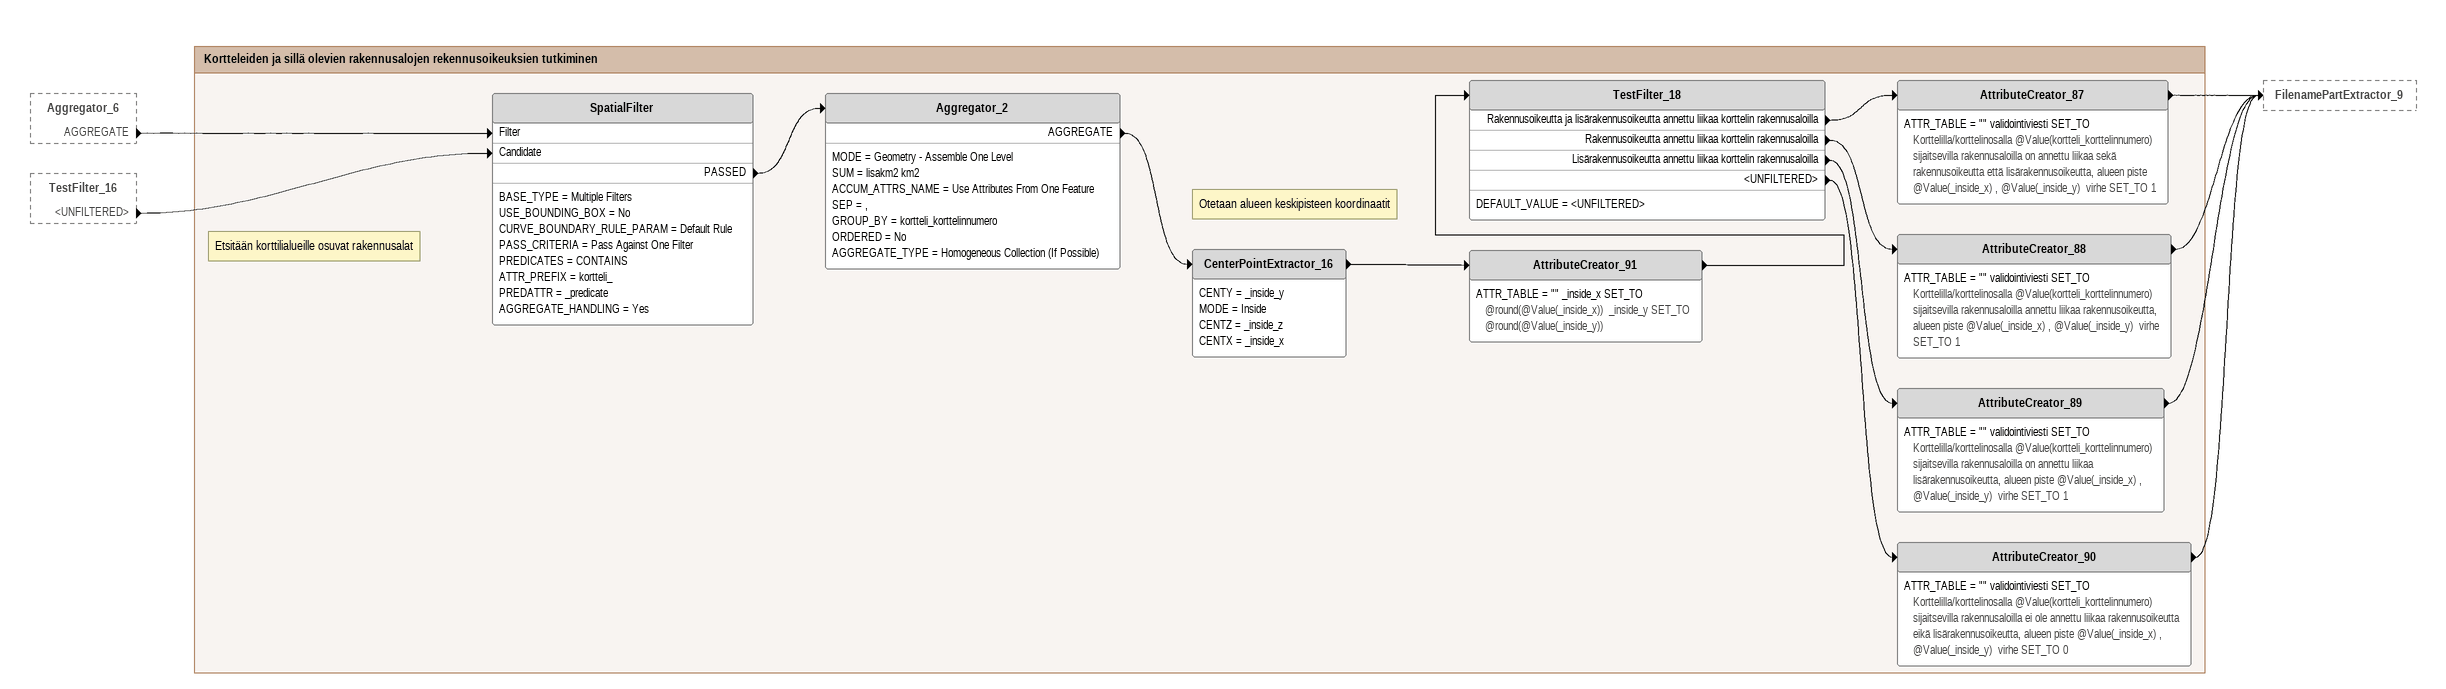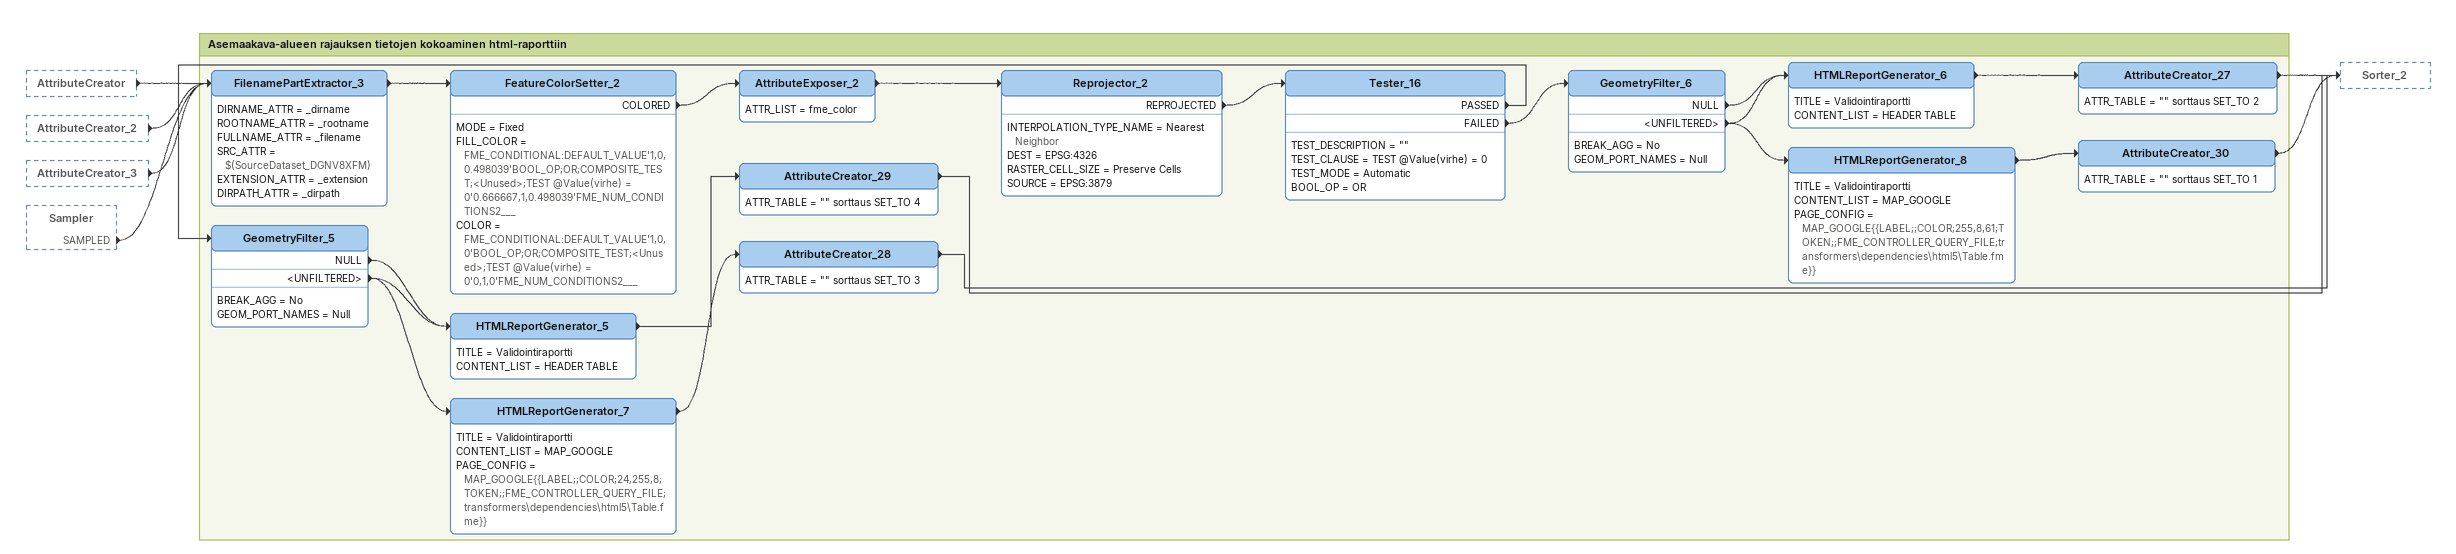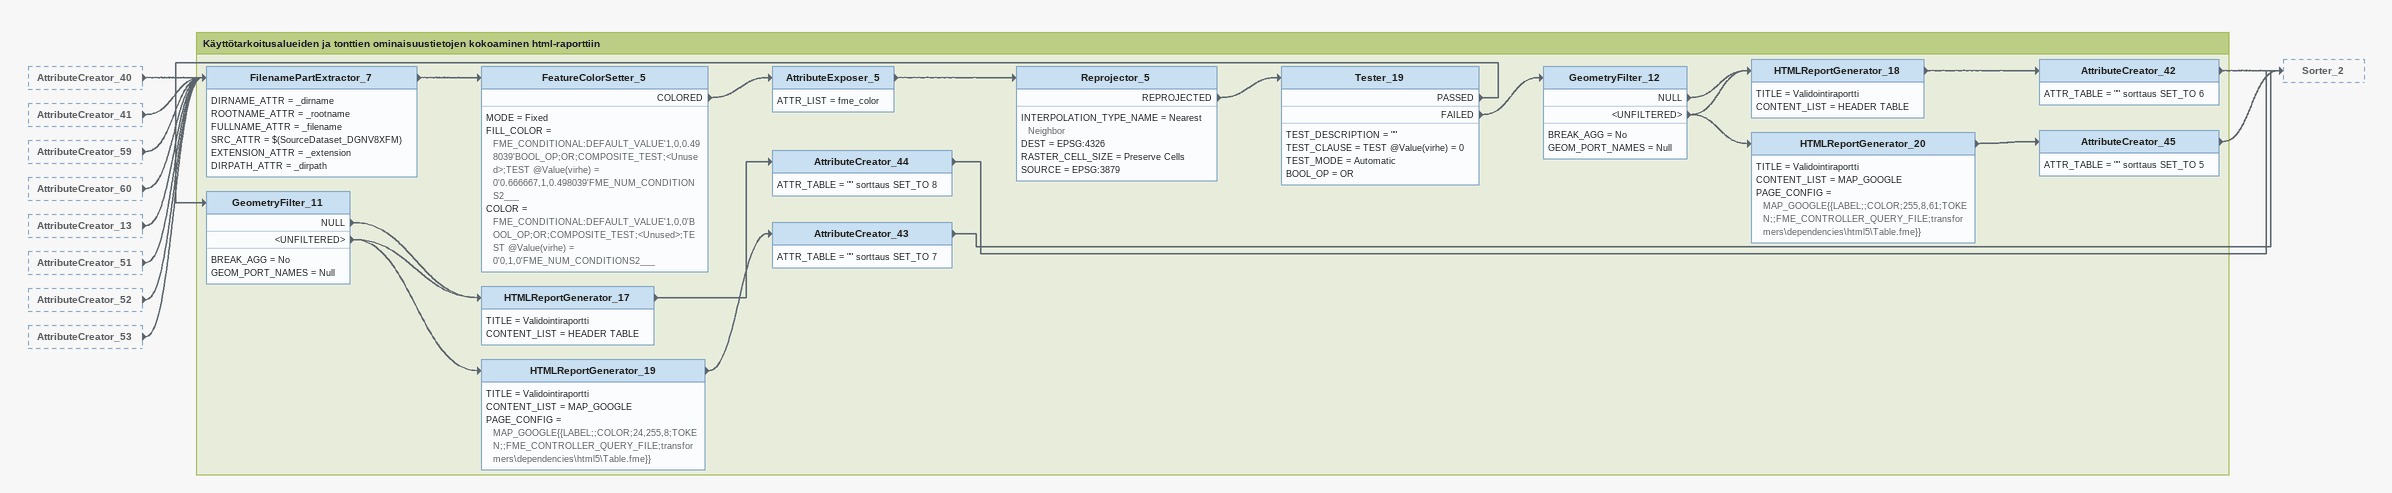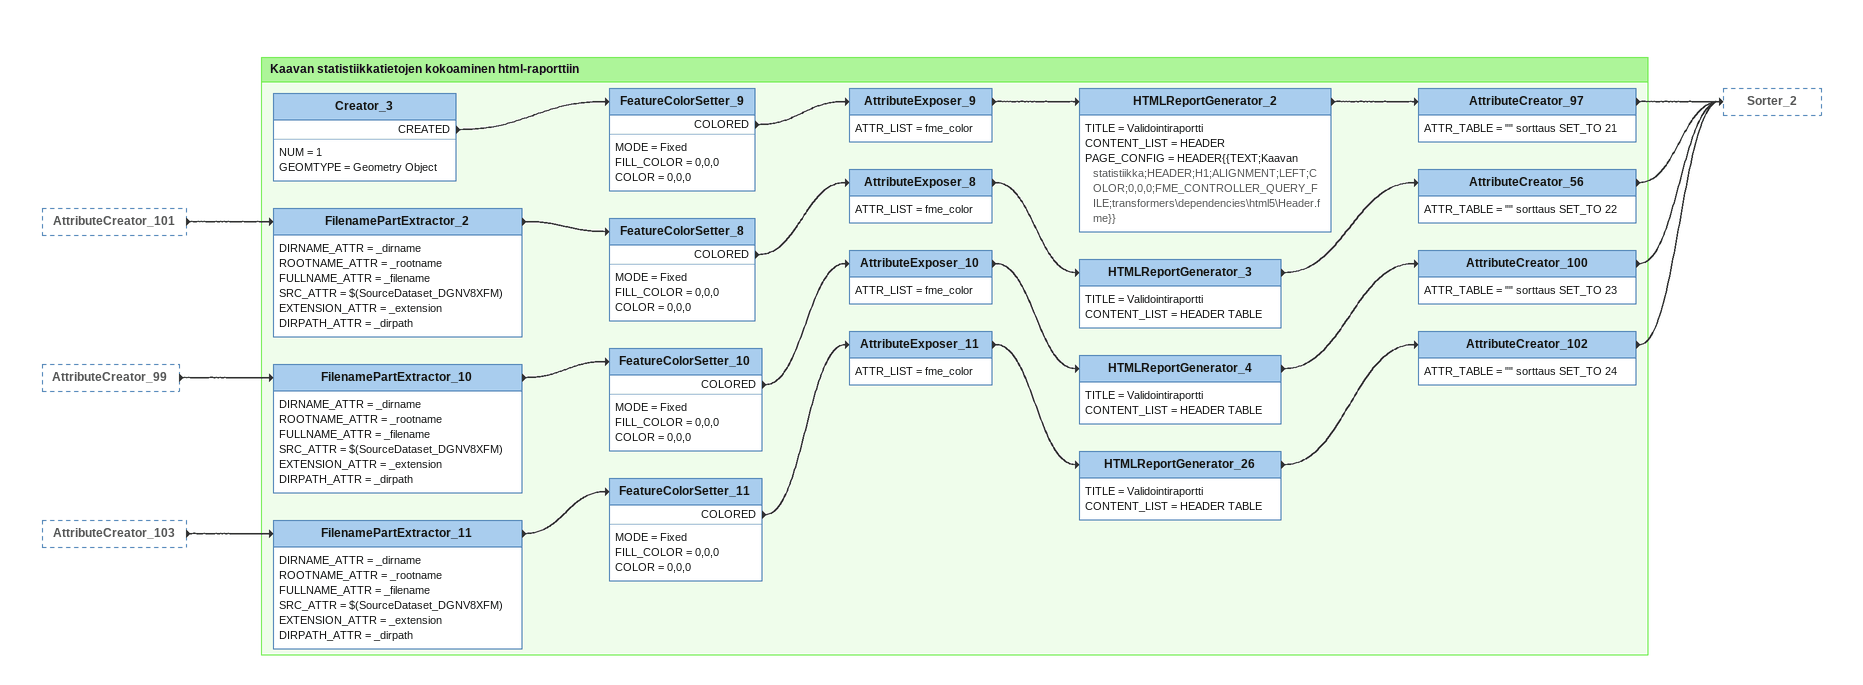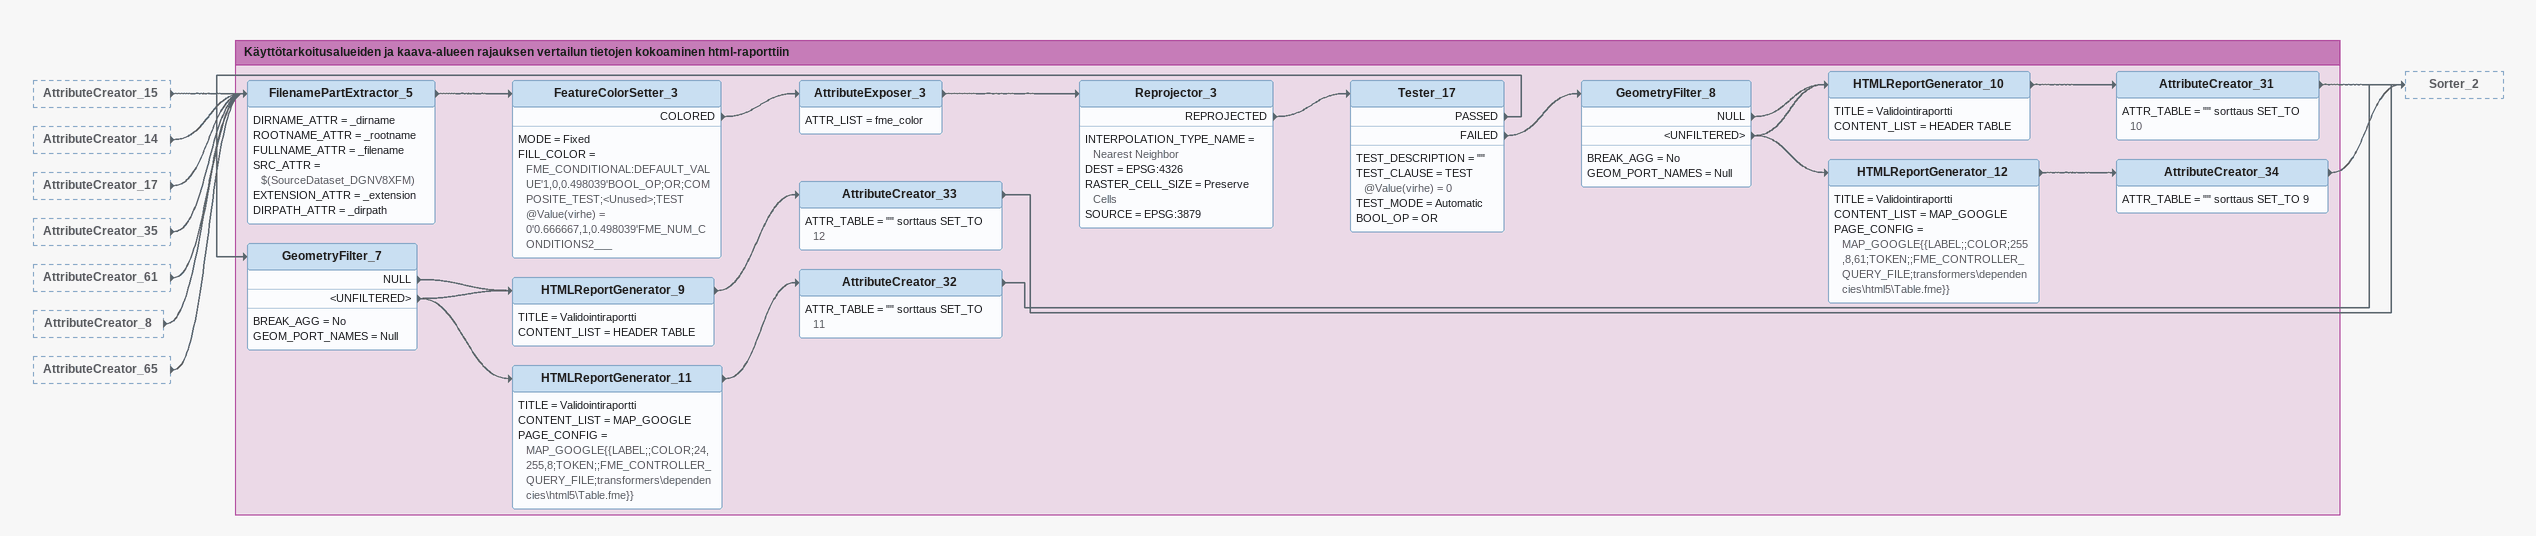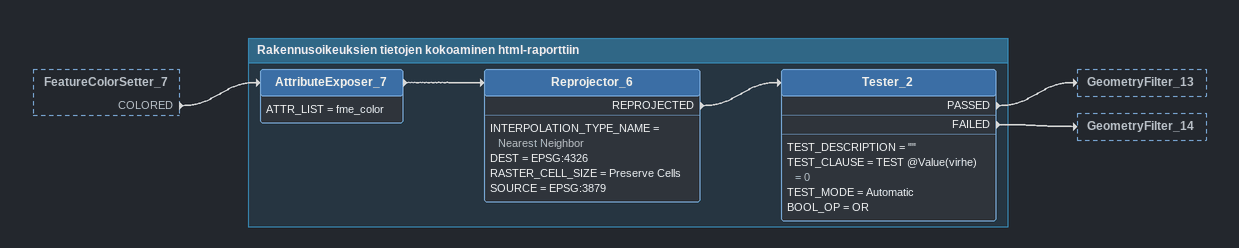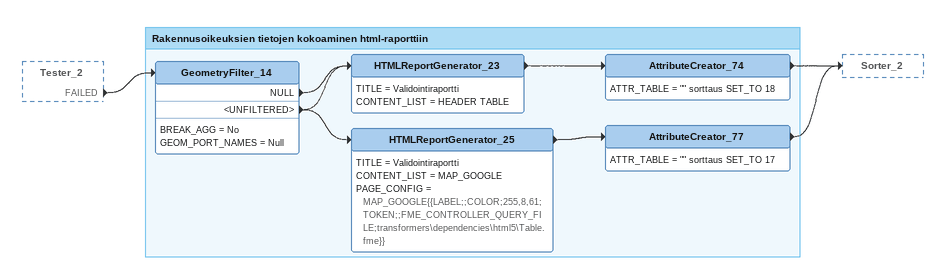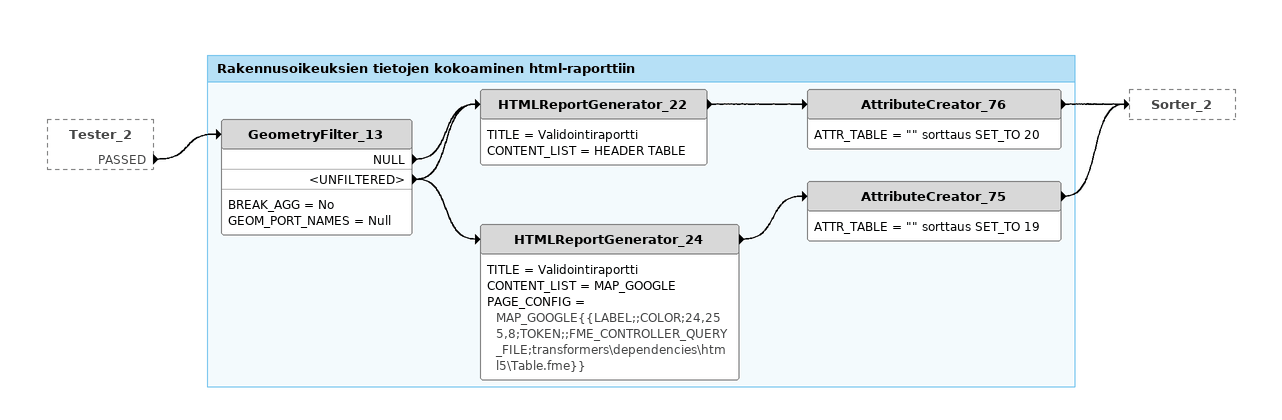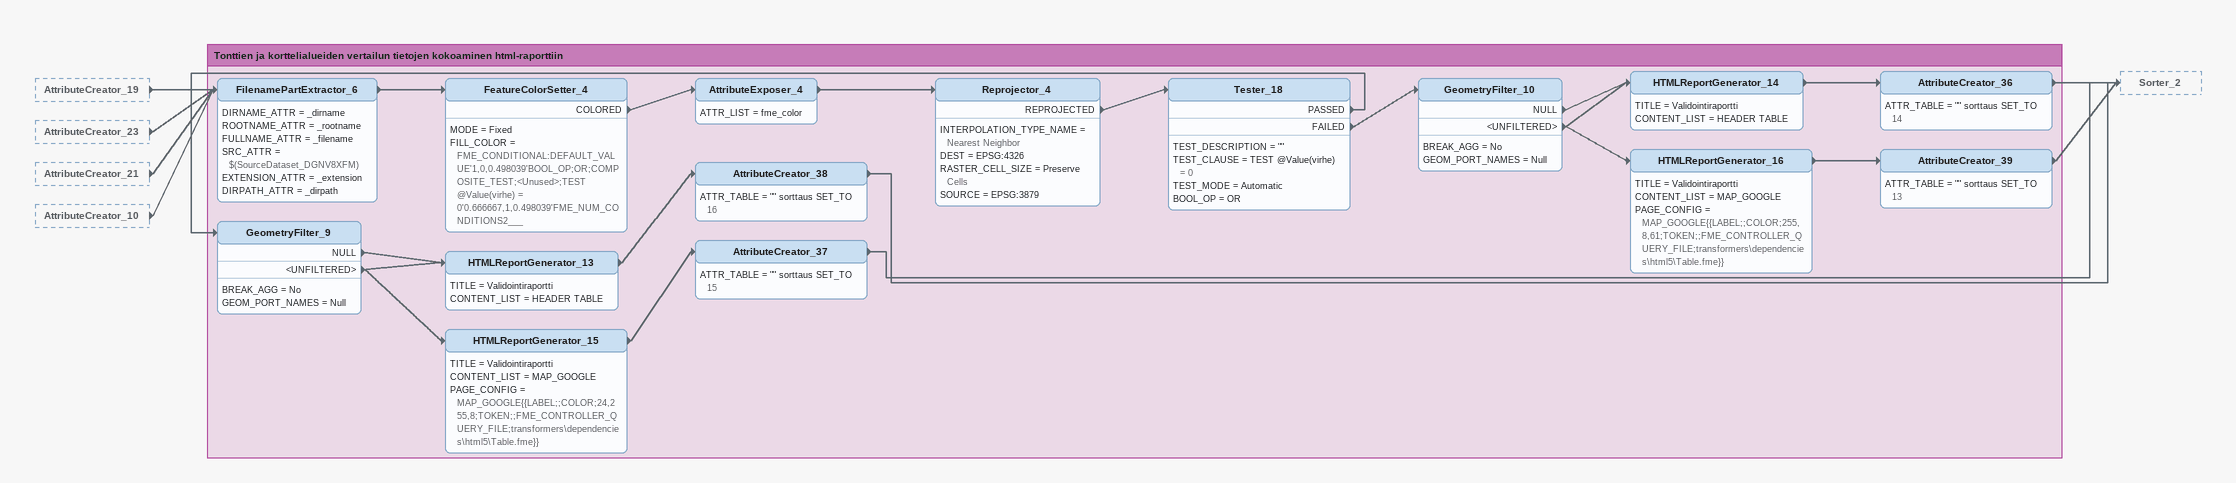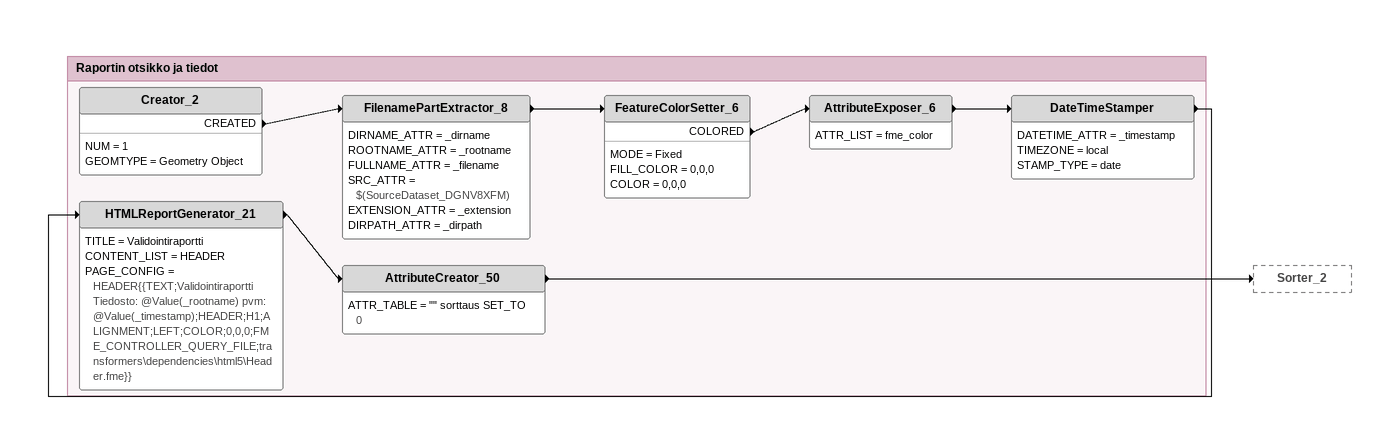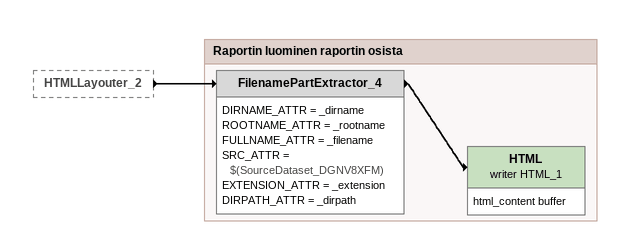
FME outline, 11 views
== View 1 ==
Aggregator_6 [outside]
    AGGREGATE -> SpatialFilter [Filter]
TestFilter_16 [outside]
    <UNFILTERED> -> SpatialFilter [Candidate]

Bookmark: Kortteleiden ja sillä olevien rakennusalojen rekennusoikeuksien tutkiminen
Note: Etsitään korttilialueille osuvat rakennusalat
SpatialFilter
    BASE_TYPE = Multiple Filters
    USE_BOUNDING_BOX = No
    CURVE_BOUNDARY_RULE_PARAM = Default Rule
    PASS_CRITERIA = Pass Against One Filter
    PREDICATES = CONTAINS
    ATTR_PREFIX = kortteli_
    PREDATTR = _predicate
    AGGREGATE_HANDLING = Yes
    PASSED -> Aggregator_2
Aggregator_2
    MODE = Geometry - Assemble One Level
    SUM = lisakm2 km2
    ACCUM_ATTRS_NAME = Use Attributes From One Feature
    SEP = ,
    GROUP_BY = kortteli_korttelinnumero
    ORDERED = No
    AGGREGATE_TYPE = Homogeneous Collection (If Possible)
    AGGREGATE -> CenterPointExtractor_16
Note: Otetaan alueen keskipisteen koordinaatit
CenterPointExtractor_16
    CENTY = _inside_y
    MODE = Inside
    CENTZ = _inside_z
    CENTX = _inside_x
    -> AttributeCreator_91
AttributeCreator_91
    ATTR_TABLE = "" _inside_x SET_TO @round(@Value(_inside_x))  _inside_y SET_TO @round(@Value(_inside_y))
    -> TestFilter_18
TestFilter_18
    DEFAULT_VALUE = <UNFILTERED>
    Rakennusoikeutta ja lisärakennusoikeutta annettu liikaa korttelin rakennusaloilla -> AttributeCreator_87
    Rakennusoikeutta annettu liikaa korttelin rakennusaloilla -> AttributeCreator_88
    Lisärakennusoikeutta annettu liikaa korttelin rakennusaloilla -> AttributeCreator_89
    <UNFILTERED> -> AttributeCreator_90
AttributeCreator_87
    ATTR_TABLE = "" validointiviesti SET_TO Korttelilla/korttelinosalla @Value(kortteli_korttelinnumero) sijaitsevilla rakennusaloilla on annettu liikaa sekä rakennusoikeutta että lisärakennusoikeutta, alueen piste @Value(_inside_x) , @Value(_inside_y)  virhe SET_TO 1
    -> FilenamePartExtractor_9
AttributeCreator_88
    ATTR_TABLE = "" validointiviesti SET_TO Korttelilla/korttelinosalla @Value(kortteli_korttelinnumero) sijaitsevilla rakennusaloilla annettu liikaa rakennusoikeutta, alueen piste @Value(_inside_x) , @Value(_inside_y)  virhe SET_TO 1
    -> FilenamePartExtractor_9
AttributeCreator_89
    ATTR_TABLE = "" validointiviesti SET_TO Korttelilla/korttelinosalla @Value(kortteli_korttelinnumero) sijaitsevilla rakennusaloilla on annettu liikaa lisärakennusoikeutta, alueen piste @Value(_inside_x) , @Value(_inside_y)  virhe SET_TO 1
    -> FilenamePartExtractor_9
AttributeCreator_90
    ATTR_TABLE = "" validointiviesti SET_TO Korttelilla/korttelinosalla @Value(kortteli_korttelinnumero) sijaitsevilla rakennusaloilla ei ole annettu liikaa rakennusoikeutta eikä lisärakennusoikeutta, alueen piste @Value(_inside_x) , @Value(_inside_y)  virhe SET_TO 0
    -> FilenamePartExtractor_9

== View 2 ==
AttributeCreator [outside]
    -> FilenamePartExtractor_3
AttributeCreator_2 [outside]
    -> FilenamePartExtractor_3
AttributeCreator_3 [outside]
    -> FilenamePartExtractor_3
Sampler [outside]
    SAMPLED -> FilenamePartExtractor_3

Bookmark: Asemaakava-alueen rajauksen tietojen kokoaminen html-raporttiin
FilenamePartExtractor_3
    DIRNAME_ATTR = _dirname
    ROOTNAME_ATTR = _rootname
    FULLNAME_ATTR = _filename
    SRC_ATTR = $(SourceDataset_DGNV8XFM)
    EXTENSION_ATTR = _extension
    DIRPATH_ATTR = _dirpath
    -> FeatureColorSetter_2
FeatureColorSetter_2
    MODE = Fixed
    FILL_COLOR = FME_CONDITIONAL:DEFAULT_VALUE'1,0,0.498039'BOOL_OP;OR;COMPOSITE_TEST;<Unused>;TEST @Value(virhe) = 0'0.666667,1,0.498039'FME_NUM_CONDITIONS2___
    COLOR = FME_CONDITIONAL:DEFAULT_VALUE'1,0,0'BOOL_OP;OR;COMPOSITE_TEST;<Unused>;TEST @Value(virhe) = 0'0,1,0'FME_NUM_CONDITIONS2___
    COLORED -> AttributeExposer_2
AttributeExposer_2
    ATTR_LIST = fme_color
    -> Reprojector_2
Reprojector_2
    INTERPOLATION_TYPE_NAME = Nearest Neighbor
    DEST = EPSG:4326
    RASTER_CELL_SIZE = Preserve Cells
    SOURCE = EPSG:3879
    REPROJECTED -> Tester_16
Tester_16
    TEST_DESCRIPTION = ""
    TEST_CLAUSE = TEST @Value(virhe) = 0
    TEST_MODE = Automatic
    BOOL_OP = OR
    PASSED -> GeometryFilter_5
    FAILED -> GeometryFilter_6
GeometryFilter_6
    BREAK_AGG = No
    GEOM_PORT_NAMES = Null
    NULL -> HTMLReportGenerator_6
    <UNFILTERED> -> HTMLReportGenerator_6
    <UNFILTERED> -> HTMLReportGenerator_8
HTMLReportGenerator_6
    TITLE = Validointiraportti
    CONTENT_LIST = HEADER TABLE
    -> AttributeCreator_27
AttributeCreator_27
    ATTR_TABLE = "" sorttaus SET_TO 2
    -> Sorter_2
HTMLReportGenerator_8
    TITLE = Validointiraportti
    CONTENT_LIST = MAP_GOOGLE
    PAGE_CONFIG = MAP_GOOGLE{{LABEL;;COLOR;255,8,61;TOKEN;;FME_CONTROLLER_QUERY_FILE;transformers\dependencies\html5\Table.fme}}
    -> AttributeCreator_30
AttributeCreator_30
    ATTR_TABLE = "" sorttaus SET_TO 1
    -> Sorter_2
GeometryFilter_5
    BREAK_AGG = No
    GEOM_PORT_NAMES = Null
    NULL -> HTMLReportGenerator_5
    <UNFILTERED> -> HTMLReportGenerator_5
    <UNFILTERED> -> HTMLReportGenerator_7
HTMLReportGenerator_5
    TITLE = Validointiraportti
    CONTENT_LIST = HEADER TABLE
    -> AttributeCreator_29
AttributeCreator_29
    ATTR_TABLE = "" sorttaus SET_TO 4
    -> Sorter_2
HTMLReportGenerator_7
    TITLE = Validointiraportti
    CONTENT_LIST = MAP_GOOGLE
    PAGE_CONFIG = MAP_GOOGLE{{LABEL;;COLOR;24,255,8;TOKEN;;FME_CONTROLLER_QUERY_FILE;transformers\dependencies\html5\Table.fme}}
    -> AttributeCreator_28
AttributeCreator_28
    ATTR_TABLE = "" sorttaus SET_TO 3
    -> Sorter_2

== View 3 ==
AttributeCreator_40 [outside]
    -> FilenamePartExtractor_7
AttributeCreator_41 [outside]
    -> FilenamePartExtractor_7
AttributeCreator_59 [outside]
    -> FilenamePartExtractor_7
AttributeCreator_60 [outside]
    -> FilenamePartExtractor_7
AttributeCreator_13 [outside]
    -> FilenamePartExtractor_7
AttributeCreator_51 [outside]
    -> FilenamePartExtractor_7
AttributeCreator_52 [outside]
    -> FilenamePartExtractor_7
AttributeCreator_53 [outside]
    -> FilenamePartExtractor_7

Bookmark: Käyttötarkoitusalueiden ja tonttien ominaisuustietojen kokoaminen html-raporttiin
FilenamePartExtractor_7
    DIRNAME_ATTR = _dirname
    ROOTNAME_ATTR = _rootname
    FULLNAME_ATTR = _filename
    SRC_ATTR = $(SourceDataset_DGNV8XFM)
    EXTENSION_ATTR = _extension
    DIRPATH_ATTR = _dirpath
    -> FeatureColorSetter_5
FeatureColorSetter_5
    MODE = Fixed
    FILL_COLOR = FME_CONDITIONAL:DEFAULT_VALUE'1,0,0.498039'BOOL_OP;OR;COMPOSITE_TEST;<Unused>;TEST @Value(virhe) = 0'0.666667,1,0.498039'FME_NUM_CONDITIONS2___
    COLOR = FME_CONDITIONAL:DEFAULT_VALUE'1,0,0'BOOL_OP;OR;COMPOSITE_TEST;<Unused>;TEST @Value(virhe) = 0'0,1,0'FME_NUM_CONDITIONS2___
    COLORED -> AttributeExposer_5
AttributeExposer_5
    ATTR_LIST = fme_color
    -> Reprojector_5
Reprojector_5
    INTERPOLATION_TYPE_NAME = Nearest Neighbor
    DEST = EPSG:4326
    RASTER_CELL_SIZE = Preserve Cells
    SOURCE = EPSG:3879
    REPROJECTED -> Tester_19
Tester_19
    TEST_DESCRIPTION = ""
    TEST_CLAUSE = TEST @Value(virhe) = 0
    TEST_MODE = Automatic
    BOOL_OP = OR
    PASSED -> GeometryFilter_11
    FAILED -> GeometryFilter_12
GeometryFilter_12
    BREAK_AGG = No
    GEOM_PORT_NAMES = Null
    NULL -> HTMLReportGenerator_18
    <UNFILTERED> -> HTMLReportGenerator_18
    <UNFILTERED> -> HTMLReportGenerator_20
HTMLReportGenerator_18
    TITLE = Validointiraportti
    CONTENT_LIST = HEADER TABLE
    -> AttributeCreator_42
AttributeCreator_42
    ATTR_TABLE = "" sorttaus SET_TO 6
    -> Sorter_2
HTMLReportGenerator_20
    TITLE = Validointiraportti
    CONTENT_LIST = MAP_GOOGLE
    PAGE_CONFIG = MAP_GOOGLE{{LABEL;;COLOR;255,8,61;TOKEN;;FME_CONTROLLER_QUERY_FILE;transformers\dependencies\html5\Table.fme}}
    -> AttributeCreator_45
AttributeCreator_45
    ATTR_TABLE = "" sorttaus SET_TO 5
    -> Sorter_2
GeometryFilter_11
    BREAK_AGG = No
    GEOM_PORT_NAMES = Null
    NULL -> HTMLReportGenerator_17
    <UNFILTERED> -> HTMLReportGenerator_17
    <UNFILTERED> -> HTMLReportGenerator_19
HTMLReportGenerator_17
    TITLE = Validointiraportti
    CONTENT_LIST = HEADER TABLE
    -> AttributeCreator_44
AttributeCreator_44
    ATTR_TABLE = "" sorttaus SET_TO 8
    -> Sorter_2
HTMLReportGenerator_19
    TITLE = Validointiraportti
    CONTENT_LIST = MAP_GOOGLE
    PAGE_CONFIG = MAP_GOOGLE{{LABEL;;COLOR;24,255,8;TOKEN;;FME_CONTROLLER_QUERY_FILE;transformers\dependencies\html5\Table.fme}}
    -> AttributeCreator_43
AttributeCreator_43
    ATTR_TABLE = "" sorttaus SET_TO 7
    -> Sorter_2

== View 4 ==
AttributeCreator_101 [outside]
    -> FilenamePartExtractor_2
AttributeCreator_99 [outside]
    -> FilenamePartExtractor_10
AttributeCreator_103 [outside]
    -> FilenamePartExtractor_11

Bookmark: Kaavan statistiikkatietojen kokoaminen html-raporttiin
FilenamePartExtractor_10
    DIRNAME_ATTR = _dirname
    ROOTNAME_ATTR = _rootname
    FULLNAME_ATTR = _filename
    SRC_ATTR = $(SourceDataset_DGNV8XFM)
    EXTENSION_ATTR = _extension
    DIRPATH_ATTR = _dirpath
    -> FeatureColorSetter_10
FeatureColorSetter_10
    MODE = Fixed
    FILL_COLOR = 0,0,0
    COLOR = 0,0,0
    COLORED -> AttributeExposer_10
AttributeExposer_10
    ATTR_LIST = fme_color
    -> HTMLReportGenerator_4
HTMLReportGenerator_4
    TITLE = Validointiraportti
    CONTENT_LIST = HEADER TABLE
    -> AttributeCreator_100
AttributeCreator_100
    ATTR_TABLE = "" sorttaus SET_TO 23
    -> Sorter_2
FilenamePartExtractor_11
    DIRNAME_ATTR = _dirname
    ROOTNAME_ATTR = _rootname
    FULLNAME_ATTR = _filename
    SRC_ATTR = $(SourceDataset_DGNV8XFM)
    EXTENSION_ATTR = _extension
    DIRPATH_ATTR = _dirpath
    -> FeatureColorSetter_11
FeatureColorSetter_11
    MODE = Fixed
    FILL_COLOR = 0,0,0
    COLOR = 0,0,0
    COLORED -> AttributeExposer_11
AttributeExposer_11
    ATTR_LIST = fme_color
    -> HTMLReportGenerator_26
HTMLReportGenerator_26
    TITLE = Validointiraportti
    CONTENT_LIST = HEADER TABLE
    -> AttributeCreator_102
AttributeCreator_102
    ATTR_TABLE = "" sorttaus SET_TO 24
    -> Sorter_2
FilenamePartExtractor_2
    DIRNAME_ATTR = _dirname
    ROOTNAME_ATTR = _rootname
    FULLNAME_ATTR = _filename
    SRC_ATTR = $(SourceDataset_DGNV8XFM)
    EXTENSION_ATTR = _extension
    DIRPATH_ATTR = _dirpath
    -> FeatureColorSetter_8
FeatureColorSetter_8
    MODE = Fixed
    FILL_COLOR = 0,0,0
    COLOR = 0,0,0
    COLORED -> AttributeExposer_8
AttributeExposer_8
    ATTR_LIST = fme_color
    -> HTMLReportGenerator_3
HTMLReportGenerator_3
    TITLE = Validointiraportti
    CONTENT_LIST = HEADER TABLE
    -> AttributeCreator_56
AttributeCreator_56
    ATTR_TABLE = "" sorttaus SET_TO 22
    -> Sorter_2
Creator_3
    NUM = 1
    GEOMTYPE = Geometry Object
    CREATED -> FeatureColorSetter_9
FeatureColorSetter_9
    MODE = Fixed
    FILL_COLOR = 0,0,0
    COLOR = 0,0,0
    COLORED -> AttributeExposer_9
AttributeExposer_9
    ATTR_LIST = fme_color
    -> HTMLReportGenerator_2
HTMLReportGenerator_2
    TITLE = Validointiraportti
    CONTENT_LIST = HEADER
    PAGE_CONFIG = HEADER{{TEXT;Kaavan statistiikka;HEADER;H1;ALIGNMENT;LEFT;COLOR;0,0,0;FME_CONTROLLER_QUERY_FILE;transformers\dependencies\html5\Header.fme}}
    -> AttributeCreator_97
AttributeCreator_97
    ATTR_TABLE = "" sorttaus SET_TO 21
    -> Sorter_2

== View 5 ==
AttributeCreator_15 [outside]
    -> FilenamePartExtractor_5
AttributeCreator_14 [outside]
    -> FilenamePartExtractor_5
AttributeCreator_17 [outside]
    -> FilenamePartExtractor_5
AttributeCreator_35 [outside]
    -> FilenamePartExtractor_5
AttributeCreator_61 [outside]
    -> FilenamePartExtractor_5
AttributeCreator_8 [outside]
    -> FilenamePartExtractor_5
AttributeCreator_65 [outside]
    -> FilenamePartExtractor_5

Bookmark: Käyttötarkoitusalueiden ja kaava-alueen rajauksen vertailun tietojen kokoaminen html-raporttiin
FilenamePartExtractor_5
    DIRNAME_ATTR = _dirname
    ROOTNAME_ATTR = _rootname
    FULLNAME_ATTR = _filename
    SRC_ATTR = $(SourceDataset_DGNV8XFM)
    EXTENSION_ATTR = _extension
    DIRPATH_ATTR = _dirpath
    -> FeatureColorSetter_3
FeatureColorSetter_3
    MODE = Fixed
    FILL_COLOR = FME_CONDITIONAL:DEFAULT_VALUE'1,0,0.498039'BOOL_OP;OR;COMPOSITE_TEST;<Unused>;TEST @Value(virhe) = 0'0.666667,1,0.498039'FME_NUM_CONDITIONS2___
    COLORED -> AttributeExposer_3
AttributeExposer_3
    ATTR_LIST = fme_color
    -> Reprojector_3
Reprojector_3
    INTERPOLATION_TYPE_NAME = Nearest Neighbor
    DEST = EPSG:4326
    RASTER_CELL_SIZE = Preserve Cells
    SOURCE = EPSG:3879
    REPROJECTED -> Tester_17
Tester_17
    TEST_DESCRIPTION = ""
    TEST_CLAUSE = TEST @Value(virhe) = 0
    TEST_MODE = Automatic
    BOOL_OP = OR
    PASSED -> GeometryFilter_7
    FAILED -> GeometryFilter_8
GeometryFilter_8
    BREAK_AGG = No
    GEOM_PORT_NAMES = Null
    NULL -> HTMLReportGenerator_10
    <UNFILTERED> -> HTMLReportGenerator_10
    <UNFILTERED> -> HTMLReportGenerator_12
HTMLReportGenerator_10
    TITLE = Validointiraportti
    CONTENT_LIST = HEADER TABLE
    -> AttributeCreator_31
AttributeCreator_31
    ATTR_TABLE = "" sorttaus SET_TO 10
    -> Sorter_2
HTMLReportGenerator_12
    TITLE = Validointiraportti
    CONTENT_LIST = MAP_GOOGLE
    PAGE_CONFIG = MAP_GOOGLE{{LABEL;;COLOR;255,8,61;TOKEN;;FME_CONTROLLER_QUERY_FILE;transformers\dependencies\html5\Table.fme}}
    -> AttributeCreator_34
AttributeCreator_34
    ATTR_TABLE = "" sorttaus SET_TO 9
    -> Sorter_2
GeometryFilter_7
    BREAK_AGG = No
    GEOM_PORT_NAMES = Null
    NULL -> HTMLReportGenerator_9
    <UNFILTERED> -> HTMLReportGenerator_9
    <UNFILTERED> -> HTMLReportGenerator_11
HTMLReportGenerator_9
    TITLE = Validointiraportti
    CONTENT_LIST = HEADER TABLE
    -> AttributeCreator_33
AttributeCreator_33
    ATTR_TABLE = "" sorttaus SET_TO 12
    -> Sorter_2
HTMLReportGenerator_11
    TITLE = Validointiraportti
    CONTENT_LIST = MAP_GOOGLE
    PAGE_CONFIG = MAP_GOOGLE{{LABEL;;COLOR;24,255,8;TOKEN;;FME_CONTROLLER_QUERY_FILE;transformers\dependencies\html5\Table.fme}}
    -> AttributeCreator_32
AttributeCreator_32
    ATTR_TABLE = "" sorttaus SET_TO 11
    -> Sorter_2

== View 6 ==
FeatureColorSetter_7 [outside]
    COLORED -> AttributeExposer_7

Bookmark: Rakennusoikeuksien tietojen kokoaminen html-raporttiin
AttributeExposer_7
    ATTR_LIST = fme_color
    -> Reprojector_6
Reprojector_6
    INTERPOLATION_TYPE_NAME = Nearest Neighbor
    DEST = EPSG:4326
    RASTER_CELL_SIZE = Preserve Cells
    SOURCE = EPSG:3879
    REPROJECTED -> Tester_2
Tester_2
    TEST_DESCRIPTION = ""
    TEST_CLAUSE = TEST @Value(virhe) = 0
    TEST_MODE = Automatic
    BOOL_OP = OR
    PASSED -> GeometryFilter_13
    FAILED -> GeometryFilter_14

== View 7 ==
Tester_2 [outside]
    FAILED -> GeometryFilter_14

Bookmark: Rakennusoikeuksien tietojen kokoaminen html-raporttiin
GeometryFilter_14
    BREAK_AGG = No
    GEOM_PORT_NAMES = Null
    NULL -> HTMLReportGenerator_23
    <UNFILTERED> -> HTMLReportGenerator_23
    <UNFILTERED> -> HTMLReportGenerator_25
HTMLReportGenerator_23
    TITLE = Validointiraportti
    CONTENT_LIST = HEADER TABLE
    -> AttributeCreator_74
AttributeCreator_74
    ATTR_TABLE = "" sorttaus SET_TO 18
    -> Sorter_2
HTMLReportGenerator_25
    TITLE = Validointiraportti
    CONTENT_LIST = MAP_GOOGLE
    PAGE_CONFIG = MAP_GOOGLE{{LABEL;;COLOR;255,8,61;TOKEN;;FME_CONTROLLER_QUERY_FILE;transformers\dependencies\html5\Table.fme}}
    -> AttributeCreator_77
AttributeCreator_77
    ATTR_TABLE = "" sorttaus SET_TO 17
    -> Sorter_2

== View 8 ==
Tester_2 [outside]
    PASSED -> GeometryFilter_13

Bookmark: Rakennusoikeuksien tietojen kokoaminen html-raporttiin
GeometryFilter_13
    BREAK_AGG = No
    GEOM_PORT_NAMES = Null
    NULL -> HTMLReportGenerator_22
    <UNFILTERED> -> HTMLReportGenerator_22
    <UNFILTERED> -> HTMLReportGenerator_24
HTMLReportGenerator_22
    TITLE = Validointiraportti
    CONTENT_LIST = HEADER TABLE
    -> AttributeCreator_76
AttributeCreator_76
    ATTR_TABLE = "" sorttaus SET_TO 20
    -> Sorter_2
HTMLReportGenerator_24
    TITLE = Validointiraportti
    CONTENT_LIST = MAP_GOOGLE
    PAGE_CONFIG = MAP_GOOGLE{{LABEL;;COLOR;24,255,8;TOKEN;;FME_CONTROLLER_QUERY_FILE;transformers\dependencies\html5\Table.fme}}
    -> AttributeCreator_75
AttributeCreator_75
    ATTR_TABLE = "" sorttaus SET_TO 19
    -> Sorter_2

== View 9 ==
AttributeCreator_19 [outside]
    -> FilenamePartExtractor_6
AttributeCreator_23 [outside]
    -> FilenamePartExtractor_6
AttributeCreator_21 [outside]
    -> FilenamePartExtractor_6
AttributeCreator_10 [outside]
    -> FilenamePartExtractor_6

Bookmark: Tonttien ja korttelialueiden vertailun tietojen kokoaminen html-raporttiin
FilenamePartExtractor_6
    DIRNAME_ATTR = _dirname
    ROOTNAME_ATTR = _rootname
    FULLNAME_ATTR = _filename
    SRC_ATTR = $(SourceDataset_DGNV8XFM)
    EXTENSION_ATTR = _extension
    DIRPATH_ATTR = _dirpath
    -> FeatureColorSetter_4
FeatureColorSetter_4
    MODE = Fixed
    FILL_COLOR = FME_CONDITIONAL:DEFAULT_VALUE'1,0,0.498039'BOOL_OP;OR;COMPOSITE_TEST;<Unused>;TEST @Value(virhe) = 0'0.666667,1,0.498039'FME_NUM_CONDITIONS2___
    COLORED -> AttributeExposer_4
AttributeExposer_4
    ATTR_LIST = fme_color
    -> Reprojector_4
Reprojector_4
    INTERPOLATION_TYPE_NAME = Nearest Neighbor
    DEST = EPSG:4326
    RASTER_CELL_SIZE = Preserve Cells
    SOURCE = EPSG:3879
    REPROJECTED -> Tester_18
Tester_18
    TEST_DESCRIPTION = ""
    TEST_CLAUSE = TEST @Value(virhe) = 0
    TEST_MODE = Automatic
    BOOL_OP = OR
    PASSED -> GeometryFilter_9
    FAILED -> GeometryFilter_10
GeometryFilter_10
    BREAK_AGG = No
    GEOM_PORT_NAMES = Null
    NULL -> HTMLReportGenerator_14
    <UNFILTERED> -> HTMLReportGenerator_14
    <UNFILTERED> -> HTMLReportGenerator_16
HTMLReportGenerator_14
    TITLE = Validointiraportti
    CONTENT_LIST = HEADER TABLE
    -> AttributeCreator_36
AttributeCreator_36
    ATTR_TABLE = "" sorttaus SET_TO 14
    -> Sorter_2
HTMLReportGenerator_16
    TITLE = Validointiraportti
    CONTENT_LIST = MAP_GOOGLE
    PAGE_CONFIG = MAP_GOOGLE{{LABEL;;COLOR;255,8,61;TOKEN;;FME_CONTROLLER_QUERY_FILE;transformers\dependencies\html5\Table.fme}}
    -> AttributeCreator_39
AttributeCreator_39
    ATTR_TABLE = "" sorttaus SET_TO 13
    -> Sorter_2
GeometryFilter_9
    BREAK_AGG = No
    GEOM_PORT_NAMES = Null
    NULL -> HTMLReportGenerator_13
    <UNFILTERED> -> HTMLReportGenerator_13
    <UNFILTERED> -> HTMLReportGenerator_15
HTMLReportGenerator_13
    TITLE = Validointiraportti
    CONTENT_LIST = HEADER TABLE
    -> AttributeCreator_38
AttributeCreator_38
    ATTR_TABLE = "" sorttaus SET_TO 16
    -> Sorter_2
HTMLReportGenerator_15
    TITLE = Validointiraportti
    CONTENT_LIST = MAP_GOOGLE
    PAGE_CONFIG = MAP_GOOGLE{{LABEL;;COLOR;24,255,8;TOKEN;;FME_CONTROLLER_QUERY_FILE;transformers\dependencies\html5\Table.fme}}
    -> AttributeCreator_37
AttributeCreator_37
    ATTR_TABLE = "" sorttaus SET_TO 15
    -> Sorter_2

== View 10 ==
Bookmark: Raportin otsikko ja tiedot
Creator_2
    NUM = 1
    GEOMTYPE = Geometry Object
    CREATED -> FilenamePartExtractor_8
FilenamePartExtractor_8
    DIRNAME_ATTR = _dirname
    ROOTNAME_ATTR = _rootname
    FULLNAME_ATTR = _filename
    SRC_ATTR = $(SourceDataset_DGNV8XFM)
    EXTENSION_ATTR = _extension
    DIRPATH_ATTR = _dirpath
    -> FeatureColorSetter_6
FeatureColorSetter_6
    MODE = Fixed
    FILL_COLOR = 0,0,0
    COLOR = 0,0,0
    COLORED -> AttributeExposer_6
AttributeExposer_6
    ATTR_LIST = fme_color
    -> DateTimeStamper
DateTimeStamper
    DATETIME_ATTR = _timestamp
    TIMEZONE = local
    STAMP_TYPE = date
    -> HTMLReportGenerator_21
HTMLReportGenerator_21
    TITLE = Validointiraportti
    CONTENT_LIST = HEADER
    PAGE_CONFIG = HEADER{{TEXT;Validointiraportti Tiedosto: @Value(_rootname) pvm: @Value(_timestamp);HEADER;H1;ALIGNMENT;LEFT;COLOR;0,0,0;FME_CONTROLLER_QUERY_FILE;transformers\dependencies\html5\Header.fme}}
    -> AttributeCreator_50
AttributeCreator_50
    ATTR_TABLE = "" sorttaus SET_TO 0
    -> Sorter_2

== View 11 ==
HTMLLayouter_2 [outside]
    -> FilenamePartExtractor_4

Bookmark: Raportin luominen raportin osista
FilenamePartExtractor_4
    DIRNAME_ATTR = _dirname
    ROOTNAME_ATTR = _rootname
    FULLNAME_ATTR = _filename
    SRC_ATTR = $(SourceDataset_DGNV8XFM)
    EXTENSION_ATTR = _extension
    DIRPATH_ATTR = _dirpath
    -> HTML (writer HTML_1)
HTML (writer HTML_1)
    attributes: html_content buffer
